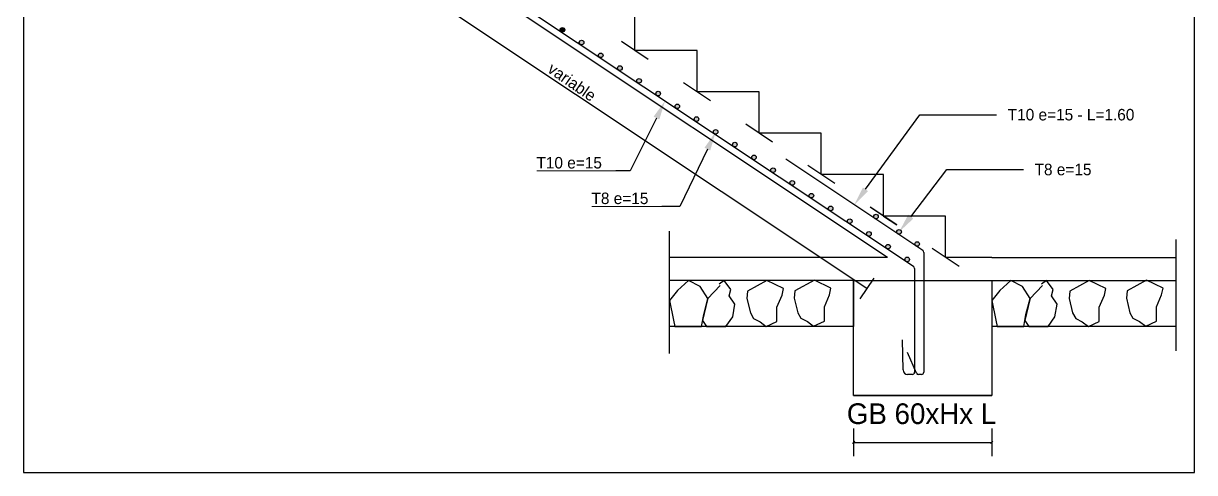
# Model space of a CAD drawing. Header units: metres. Extents: x 3058.8 to 3152.5, y 1532.5 to 1596.5.
# Drawn here: x 3133.71 to 3152.48, y 1541.53 to 1548.73 of the extents above; entities that cross this region are included whole.
import ezdxf

# ---------------------------------------------------------------- set-up
doc = ezdxf.new("R2010")
doc.units = ezdxf.units.M
doc.linetypes.add('AXES', pattern=[2, 1.25, -0.25, 0.25, -0.25])
doc.linetypes.add('CONTINU', pattern=[0])
for name, color, linetype in [('BA-POUTRE', 4, 'Continuous'), ('fairaillage', 7, 'Continuous'), ('plan BA', 7, 'AXES')]:
    doc.layers.add(name, color=color, linetype=linetype)
doc.layers.add('Semelles', color=3, linetype='Continuous', lineweight=30)

# ---------------------------------------------------------------- blocks, each defined once
blk = doc.blocks.new('_Oblique')
at = {"color": 0, "linetype": 'ByBlock', "lineweight": -2}
blk.add_line((-0.5, -0.5), (0.5, 0.5), dxfattribs=at)
blk = doc.blocks.new('escl')
at = {"layer": 'fairaillage'}
h = blk.add_hatch(color=2, dxfattribs=at)
edge = h.paths.add_edge_path()
edge.add_arc((342256.1, 43579.6), 18, 0, 360)
h = blk.add_hatch(color=2, dxfattribs=at)
h.paths.add_polyline_path([(342423.9, 43479.8, 1), (342387.9, 43479.8, 0.250232), (342395.8, 43464.8), (342395.9, 43464.8, 0.598341)])
h.paths.add_polyline_path([(342537.6, 43379.9, 0.250232), (342545.6, 43365), (342545.7, 43364.9, 0.598341), (342573.6, 43379.9, 1)])
h.paths.add_polyline_path([(342687.4, 43280.1, 0.250232), (342695.4, 43265.1), (342695.4, 43265.1, 0.598341), (342723.4, 43280.1, 1)])
h.paths.add_polyline_path([(342837.2, 43180.2, 0.250232), (342845.2, 43165.3), (342845.2, 43165.2, 0.598341), (342873.2, 43180.2, 1)])
h.paths.add_polyline_path([(342986.9, 43080.4, 0.250232), (342994.9, 43065.4), (342995, 43065.4, 0.598341), (343022.9, 43080.4, 1)])
h.paths.add_polyline_path([(343136.7, 42980.5, 0.250232), (343144.7, 42965.6), (343144.7, 42965.5, 0.598341), (343172.7, 42980.5, 1)])
h.paths.add_polyline_path([(343286.5, 42880.7, 0.250232), (343294.5, 42865.7), (343294.5, 42865.7, 0.598341), (343322.5, 42880.7, 1)])
h.paths.add_polyline_path([(343436.2, 42780.8, 0.250232), (343444.2, 42765.9), (343444.3, 42765.9, 0.598341), (343472.2, 42780.8, 1)])
h.paths.add_polyline_path([(343586, 42681, 0.250232), (343594, 42666), (343594.1, 42666, 0.598341), (343622, 42681, 1)])
h.paths.add_polyline_path([(343735.8, 42581.2, 0.250232), (343743.8, 42566.2), (343743.8, 42566.2, 0.598341), (343771.8, 42581.2, 1)])
h.paths.add_polyline_path([(343885.5, 42481.3, 0.250232), (343893.5, 42466.4), (343893.6, 42466.3, 0.598341), (343921.5, 42481.3, 1)])
h.paths.add_polyline_path([(344035.3, 42381.5, 0.250232), (344043.3, 42366.5), (344043.4, 42366.5, 0.598341), (344071.3, 42381.5, 1)])
h.paths.add_polyline_path([(344221.1, 42281.6, 1), (344185.1, 42281.6, 0.250232), (344193.1, 42266.7), (344193.1, 42266.6, 0.598341)])
h.paths.add_polyline_path([(344342.8, 42166.8), (344342.9, 42166.8, 0.598341), (344370.9, 42181.8, 1), (344334.9, 42181.8, 0.250232)])
h.paths.add_polyline_path([(344520.6, 42081.9, 1), (344484.6, 42081.9, 0.250232), (344492.6, 42067), (344492.7, 42066.9, 0.598341)])
h.paths.add_polyline_path([(344670.4, 41982.1, 1), (344634.4, 41982.1, 0.250232), (344642.4, 41967.1), (344642.4, 41967.1, 0.598341)])
h.paths.add_polyline_path([(344792.1, 41867.3), (344792.2, 41867.2, 0.598341), (344820.2, 41882.2, 1), (344784.2, 41882.2, 0.250232)])
h.paths.add_polyline_path([(344933.9, 41782.4, 0.250232), (344941.9, 41767.4), (344942, 41767.4, 0.598341), (344969.9, 41782.4, 1)])
h.paths.add_polyline_path([(345012, 41903.4, 0.250232), (345019.9, 41888.5), (345020, 41888.4, 0.598341), (345048, 41903.4, 1)])
h.paths.add_polyline_path([(344870.6, 41997.7, 0.250232), (344878.6, 41982.7), (344878.7, 41982.7, 0.598341), (344906.6, 41997.7, 1)])
h.paths.add_polyline_path([(344698.2, 42103), (344698.2, 42102.9, 0.598341), (344726.2, 42117.9, 1), (344690.2, 42117.9, 0.250232)])
for color, points in [(5, [(342969.1, 42900), (343058.2, 43023.2), (343013.9, 42877.8)]), (2, [(343366.8, 42656.4), (343454.2, 42780.8), (343411.9, 42634.8)]), (3, [(344646.3, 42316.5), (344537.8, 42209.9), (344605.8, 42345.9)]), (2, [(344999.5, 42101.8), (344888.6, 41997.7), (344959.7, 42132.1)])]:
    blk.add_hatch(color=color, dxfattribs=at).paths.add_polyline_path(points)
at = {"layer": 'BA-POUTRE', "color": 1}
blk.add_lwpolyline([(347199.1, 49522.2), (338041.6, 49522.2), (338041.6, 40114.2), (347199.1, 40114.2)], close=True, dxfattribs=at)
at = {"layer": 'fairaillage', "color": 5}
for p, q in [((345001.7, 41727.6), (339771.3, 45214.5)), ((345009.7, 41712.6), (345009.7, 40900.5)), ((344919.1, 40917.9), (344915, 41152.5)), ((344991.7, 40882.5), (344955.1, 40882.5))]:
    blk.add_line(p, q, dxfattribs=at)
at = {"layer": 'fairaillage', "color": 0, "linetype": 'Continuous', "lineweight": 30}
for p, q in [((344798.2, 41798.3), (339884.2, 45074.3)), ((342822.5, 43418.3), (342822.5, 43742.3)), ((343308.5, 43418.3), (342822.5, 43418.3)), ((343308.5, 43094.3), (343308.5, 43418.3)), ((343794.5, 43094.3), (343308.5, 43094.3)), ((343794.5, 42770.3), (343794.5, 43094.3)), ((344280.5, 42770.3), (343794.5, 42770.3)), ((344280.5, 42446.3), (344280.5, 42770.3)), ((344766.5, 42446.3), (344280.5, 42446.3)), ((344766.5, 42122.3), (344766.5, 42446.3)), ((345252.5, 42122.3), (344766.5, 42122.3)), ((345252.5, 41798.3), (345252.5, 42122.3)), ((344798.2, 41798.3), (343092.5, 41798.3)), ((345612.5, 41798.3), (345252.5, 41798.3)), ((345612.5, 41798.3), (347052.5, 41798.3))]:
    blk.add_line(p, q, dxfattribs=at)
at = {"layer": 'fairaillage', "color": 0}
for p, q in [((344636.6, 41556), (339722.6, 44832)), ((342927.5, 43348.3), (342717.5, 43488.3)), ((343413.5, 43024.3), (343203.5, 43164.3)), ((343899.5, 42700.3), (343689.5, 42840.3)), ((344385.5, 42376.3), (344175.5, 42516.3)), ((344766.5, 42122.3), (344661.4, 42192.4)), ((344871.4, 42052.4), (344661.4, 42192.4)), ((344766.5, 42122.3), (344871.4, 42052.4)), ((343092.5, 41045.5), (343092.5, 42004)), ((345357.4, 41728.4), (345147.4, 41868.4)), ((347052.5, 41937.6), (347052.5, 41067.6)), ((344532.5, 41618.3), (343092.5, 41618.3)), ((343241.6, 41618.3), (343155.1, 41539.2)), ((343333.5, 41571.6), (343241.6, 41618.3)), ((343490.2, 41579.7), (343393, 41477.1)), ((343520, 41618.3), (343480.9, 41588.6)), ((343480.9, 41588.6), (343480.9, 41588.6)), ((343574, 41547.3), (343520, 41618.3)), ((343855.1, 41618.3), (343703.7, 41533.8)), ((343984.8, 41555.4), (343855.1, 41618.3)), ((344225.9, 41620.3), (344074.5, 41535.8)), ((344355.6, 41557.4), (344225.9, 41620.3)), ((344532.5, 40718.3), (344532.5, 41618.3)), ((344532.5, 41618.3), (345612.5, 41618.3)), ((344532.5, 41618.3), (344532.5, 41258.3)), ((345612.5, 41618.3), (345612.5, 40718.3)), ((345612.5, 41618.3), (347052.5, 41618.3)), ((345761.6, 41618.3), (345675.1, 41539.2)), ((345853.5, 41571.6), (345761.6, 41618.3)), ((346010.2, 41579.7), (345913, 41477.1)), ((346040, 41618.3), (346000.9, 41588.6)), ((346000.9, 41588.6), (346000.9, 41588.6)), ((346094, 41547.3), (346040, 41618.3)), ((346375.1, 41618.3), (346223.7, 41533.8)), ((346504.8, 41555.4), (346375.1, 41618.3)), ((346822.7, 41620.3), (346671.3, 41535.8)), ((346952.4, 41557.4), (346822.7, 41620.3)), ((343155.1, 41539.2), (343092.5, 41460.9)), ((343393, 41477.1), (343333.5, 41571.6)), ((343560.5, 41498.7), (343574, 41547.3)), ((343603.7, 41431.2), (343560.5, 41498.7)), ((343703.7, 41533.8), (343698.3, 41477.1)), ((343933.4, 41409.7), (343974, 41504.1)), ((343974, 41504.1), (343984.8, 41555.4)), ((344074.5, 41535.8), (344069.1, 41479.1)), ((344304.2, 41411.6), (344344.8, 41506.1)), ((344344.8, 41506.1), (344355.6, 41557.4)), ((345675.1, 41539.2), (345612.5, 41460.9)), ((345913, 41477.1), (345853.5, 41571.6)), ((346080.5, 41498.7), (346094, 41547.3)), ((346123.7, 41431.2), (346080.5, 41498.7)), ((346223.7, 41533.8), (346218.3, 41477.1)), ((346453.4, 41409.7), (346494, 41504.1)), ((346494, 41504.1), (346504.8, 41555.4)), ((346671.3, 41535.8), (346665.9, 41479.1)), ((346901.1, 41411.6), (346941.6, 41506.1)), ((346941.6, 41506.1), (346952.4, 41557.4)), ((343092.5, 41460.9), (343125.4, 41307.1)), ((343376.7, 41413.7), (343352.4, 41304.3)), ((343360.5, 41350.3), (343393, 41477.1)), ((343393, 41477.1), (343376.7, 41413.7)), ((343587.5, 41334.1), (343603.7, 41431.2)), ((343698.3, 41477.1), (343725.4, 41363.8)), ((343933.4, 41296.3), (343933.4, 41409.7)), ((344069.1, 41479.1), (344096.1, 41365.8)), ((344304.2, 41298.3), (344304.2, 41411.6)), ((345612.5, 41460.9), (345645.4, 41307.1)), ((345896.7, 41413.7), (345872.4, 41304.3)), ((345880.5, 41350.3), (345913, 41477.1)), ((345913, 41477.1), (345896.7, 41413.7)), ((346107.5, 41334.1), (346123.7, 41431.2)), ((346218.3, 41477.1), (346245.4, 41363.8)), ((346453.4, 41296.3), (346453.4, 41409.7)), ((346665.9, 41479.1), (346693, 41365.8)), ((346901.1, 41298.3), (346901.1, 41411.6)), ((343125.4, 41307.1), (343135.8, 41258.3)), ((343344.3, 41258.3), (343360.5, 41350.3)), ((343352.4, 41304.3), (343382.1, 41258.3)), ((343533.5, 41258.3), (343587.5, 41334.1)), ((343725.4, 41363.8), (343749.7, 41320.6)), ((343749.7, 41320.6), (343801, 41293.6)), ((344096.1, 41365.8), (344120.5, 41322.6)), ((344120.5, 41322.6), (344171.8, 41295.6)), ((345645.4, 41307.1), (345655.8, 41258.3)), ((345864.3, 41258.3), (345880.5, 41350.3)), ((345872.4, 41304.3), (345902.1, 41258.3)), ((346053.5, 41258.3), (346107.5, 41334.1)), ((346245.4, 41363.8), (346269.7, 41320.6)), ((346269.7, 41320.6), (346321, 41293.6)), ((346693, 41365.8), (346717.3, 41322.6)), ((346717.3, 41322.6), (346768.6, 41295.6)), ((344532.5, 41258.3), (343092.5, 41258.3)), ((343135.8, 41258.3), (343255.1, 41258.3)), ((343255.1, 41258.3), (343344.3, 41258.3)), ((343382.1, 41258.3), (343428.1, 41258.3)), ((343428.1, 41258.3), (343533.5, 41258.3)), ((343801, 41293.6), (343849.7, 41258.3)), ((343849.7, 41258.3), (343933.4, 41296.3)), ((344171.8, 41295.6), (344220.5, 41260.3)), ((344220.5, 41260.3), (344304.2, 41298.3)), ((347052.5, 41258.3), (345612.5, 41258.3)), ((345655.8, 41258.3), (345775.1, 41258.3)), ((345775.1, 41258.3), (345864.3, 41258.3)), ((345902.1, 41258.3), (345948.1, 41258.3)), ((345948.1, 41258.3), (346053.5, 41258.3)), ((346321, 41293.6), (346369.7, 41258.3)), ((346369.7, 41258.3), (346453.4, 41296.3)), ((346768.6, 41295.6), (346817.3, 41260.3)), ((346817.3, 41260.3), (346901.1, 41298.3)), ((345612.5, 40718.3), (344532.5, 40718.3)), ((344532.5, 40718.3), (345612.5, 40718.3)), ((344532.5, 40459.1), (344532.5, 40243.1)), ((345612.5, 40459.1), (345612.5, 40243.1)), ((344532.5, 40351.1), (345612.5, 40351.1))]:
    blk.add_line(p, q, dxfattribs=at)
at = {"layer": 'fairaillage', "color": 3}
for p, q in [((345073.7, 41852.6), (344001.8, 42567.2)), ((345081.7, 41837.7), (345081.7, 40900.3)), ((345024.4, 40892.8), (344953.9, 41053.9)), ((345064, 40882.3), (345041.1, 40882))]:
    blk.add_line(p, q, dxfattribs=at)
at = {"layer": 'fairaillage', "color": 5}
for points in [[(342991.5, 42888.9), (342786.7, 42476.5)], [(342786.7, 42476.5), (342672.7, 42476.5)]]:
    blk.add_lwpolyline(points, dxfattribs=at)
at = {"layer": 'fairaillage', "color": 3}
for points in [[(344626, 42331.2), (345051, 42915)], [(345051, 42915), (345651, 42915)]]:
    blk.add_lwpolyline(points, dxfattribs=at)
at = {"layer": 'fairaillage', "color": 2}
for points in [[(343389.4, 42645.6), (343174.8, 42198)], [(344979.6, 42116.9), (345260.9, 42485.9)], [(345260.9, 42485.9), (345860.9, 42485.9)], [(343174.8, 42198), (343033.1, 42198)]]:
    blk.add_lwpolyline(points, dxfattribs=at)
at = {"layer": 'fairaillage', "color": 5, "lineweight": 0}
blk.add_lwpolyline([(342055.9, 42476.5), (342672.7, 42476.5)], dxfattribs=at)
at = {"layer": 'fairaillage', "color": 2, "lineweight": 0}
blk.add_lwpolyline([(342486.2, 42198), (343033.1, 42198)], dxfattribs=at)
at = {"layer": 'fairaillage', "color": 0}
for centre in [(342256.1, 43579.6), (342405.9, 43479.8), (342555.6, 43379.9), (342705.4, 43280.1), (342855.2, 43180.2), (343004.9, 43080.4), (343154.7, 42980.5), (343304.5, 42880.7), (343454.2, 42780.8), (343604, 42681), (343753.8, 42581.2), (343903.5, 42481.3), (344053.3, 42381.5), (344203.1, 42281.6), (344203.1, 42281.6), (344352.9, 42181.8), (344708.2, 42117.9), (344502.6, 42081.9), (344652.4, 41982.1), (344888.6, 41997.7), (344802.2, 41882.2), (344802.2, 41882.2), (345030, 41903.4), (344951.9, 41782.4)]:
    blk.add_circle(centre, 18, dxfattribs=at)
at = {"layer": 'fairaillage', "color": 3}
for centre, start, end in [((345063.7, 41837.7), 0, 56.30993), ((345040.9, 40900), 203.60658, 270.79022), ((345063.7, 40900.3), 270.79022, 0)]:
    blk.add_arc(centre, 18, start, end, dxfattribs=at)
at = {"layer": 'fairaillage', "color": 5}
for centre, radius, start, end in [((344991.7, 41712.6), 18, 0, 56.30993), ((344955.1, 40918.5), 36, 180.9964, 270), ((344991.7, 40900.5), 18, 270, 0)]:
    blk.add_arc(centre, radius, start, end, dxfattribs=at)
at = {"layer": 'plan BA', "color": 4, "linetype": 'ByBlock'}
blk.add_line((344690.7, 41637.1), (344582.6, 41474.9), dxfattribs=at)
at = {"layer": 'fairaillage', "color": 0, "xscale": 18, "yscale": 18, "zscale": 18, "rotation": 180}
blk.add_blockref('_Oblique', (344532.5, 40351.1), dxfattribs=at)
at = {"layer": 'fairaillage', "color": 0, "xscale": 18, "yscale": 18, "zscale": 18}
blk.add_blockref('_Oblique', (345612.5, 40351.1), dxfattribs=at)
at = {"color": 3}
blk.add_text('T10 e=15 - L=1.60', height=90, dxfattribs=at).set_placement((345738, 42870.4))
at = {"color": 5}
blk.add_text('T10 e=15', height=90, dxfattribs=at).set_placement((342053, 42494.2))
at = {"color": 2}
for p in [(345947.9, 42441.3), (342483.3, 42215.6)]:
    blk.add_text('T8 e=15', height=90, dxfattribs=at).set_placement(p)
at = {"layer": 'fairaillage', "color": 0, "insert": (342530, 43087.7), "char_height": 90, "width": 538.827, "attachment_point": 3, "rotation": 325.28281}
blk.add_mtext('variable', dxfattribs=at)
at = {"layer": 'fairaillage', "color": 0, "insert": (345064, 40574.1), "char_height": 162, "attachment_point": 5}
blk.add_mtext('GB 60xHx L', dxfattribs=at)

msp = doc.modelspace()

# ---------------------------------------------------------------- block references
at = {"layer": 'Semelles', "color": 7, "linetype": 'CONTINU', "xscale": 0.0020495794176, "yscale": 0.0020495794176, "zscale": 0.0020495794176}
msp.add_blockref('escl', (2440.866, 1459.309), dxfattribs=at)

doc.saveas('drawing.dxf')
